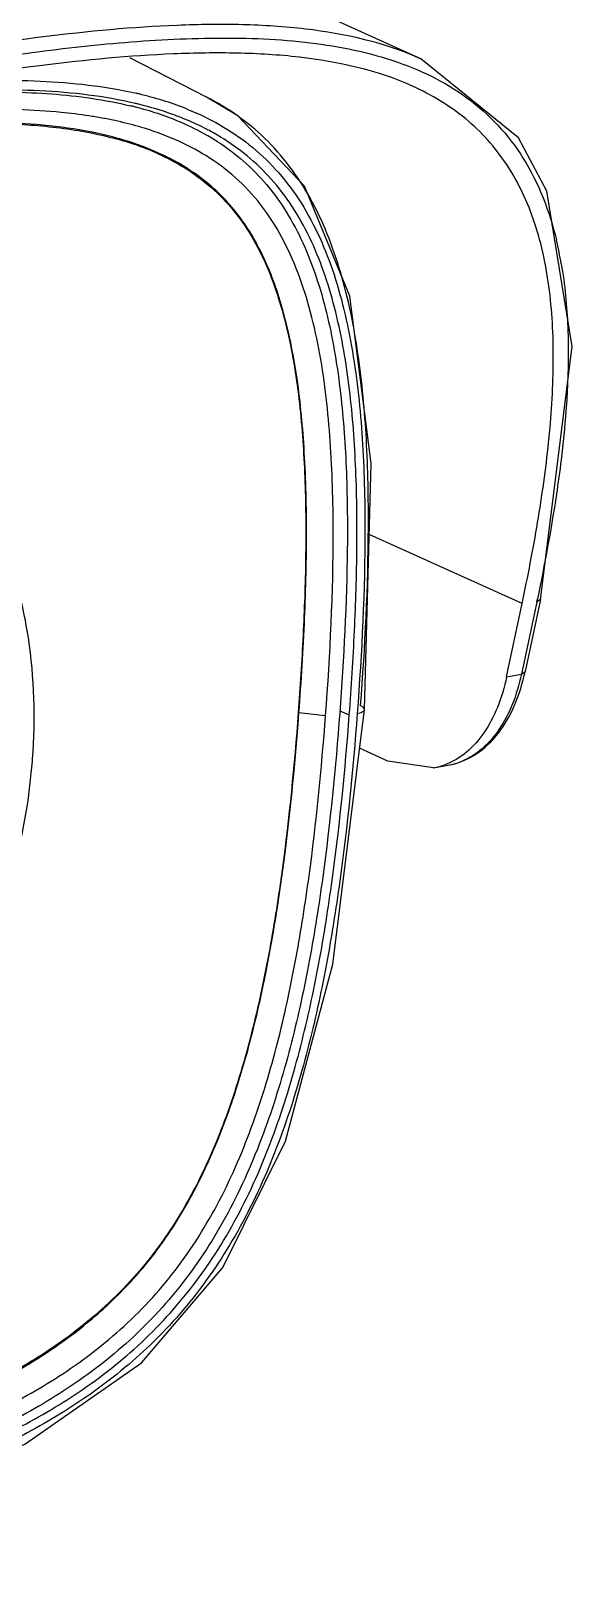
# Model space of a CAD drawing. Header units: millimetres. Extents: x 789 to 15176, y 607 to 3602.
# Drawn here: x 11826 to 12035, y 2585 to 3180 of the extents above; entities that cross this region are included whole.
import ezdxf

# ---------------------------------------------------------------- set-up
doc = ezdxf.new("R2010")
doc.units = ezdxf.units.MM
doc.layers.add('ASSEM_MEMBER_1', color=7, linetype='Continuous')

msp = doc.modelspace()

# ---------------------------------------------------------------- linework, layer by layer
at = {"layer": 'ASSEM_MEMBER_1', "color": 7, "linetype": 'Continuous'}
for p, q in [((11976.83, 3169.16), (11278.19, 3484.69)), ((11894.07, 3154.33), (11864.43, 3169.5)), ((11894.1, 3154.31), (11894.07, 3154.33)), ((11886.98, 3126.6), (11886.86, 3126.67)), ((11886.97, 3126.58), (11886.86, 3126.67)), ((12015.89, 2958.9), (11956.81, 2985.59)), ((12009.9, 2930.65), (12015.89, 2958.9)), ((12021.77, 2960.74), (12015.6, 2931.64)), ((12022.94, 2960.53), (12017.05, 2932.72)), ((12021.69, 2960.72), (12021.5, 2959.45)), ((12022.94, 2960.53), (12021.5, 2959.45)), ((12015.6, 2931.64), (12017.05, 2932.72)), ((12009.9, 2930.65), (12015.6, 2931.64)), ((11929.51, 2916.95), (11929.73, 2916.85)), ((11929.73, 2916.85), (11940.01, 2915.79)), ((11945.51, 2917.54), (11949.16, 2915.96)), ((11964.05, 2898.13), (11953.13, 2903.06)), ((11981.61, 2895.54), (11964.05, 2898.13)), ((11981.61, 2895.53), (11987.21, 2896.51))]:
    msp.add_line(p, q, dxfattribs=at)
for points in [[(12022.94, 2960.53), (12035.22, 3058.17), (12025.49, 3118.1), (12014.5, 3138.66), (11976.8, 3169.17)], [(11954.98, 2918), (11957.55, 3012.96), (11949.32, 3077.48), (11931.89, 3119.97), (11906.12, 3147.08), (11894.09, 3154.32)], [(11659.27, 2585.17), (11759.37, 2608.34), (11823.86, 2634.6), (11868.93, 2665.97), (11900.3, 2702.72), (11924.55, 2751.51), (11942.84, 2819.76), (11954.98, 2918)]]:
    msp.add_lwpolyline(points, dxfattribs=at)
for centre, radius, start, end in [((11832.46, 3006.17), 153.55, 76.75133, 77.04642), ((11833.12, 3008.97), 150.67, 76.17904, 76.75218), ((11836.25, 3021.22), 138.03, 72.25025, 76.2258), ((11841.5, 3037.67), 120.76, 67.96192, 72.24432), ((11821.46, 2968.7), 180.45, 80.57813, 81.32949), ((11823.53, 2981), 167.98, 78.80064, 80.58953), ((11830.42, 3010.08), 145, 75.70477, 76.33558), ((11831.32, 3013.63), 141.34, 75.10906, 75.70455), ((11832.58, 3007.96), 147.9, 76.15954, 76.72461), ((11834.53, 3025.27), 129.26, 71.15908, 75.15927), ((11840.14, 3041.73), 111.88, 66.54752, 71.15323), ((11825.67, 2991.97), 156.8, 77.88112, 78.78952), ((11829.31, 3008.27), 140.1, 74.00022, 77.9355), ((11832.64, 3020.36), 127.56, 73.52265, 73.94196), ((11844.93, 3052.73), 99.87, 60.54021, 66.55584), ((11846.07, 3049.24), 104.42, 63.10124, 67.94408), ((11849.09, 3055.36), 97.59, 61.85088, 63.0562), ((11850.88, 3058.67), 93.83, 58.80639, 61.86193), ((11827.74, 3023.03), 119.4, 71.37221, 74.47183), ((11828.11, 3024.21), 118.53, 71.36924, 74.49437), ((11832.73, 3037.58), 104.02, 65.79141, 71.41797), ((11849.24, 3060.52), 90.98, 57.33555, 60.49443), ((11837.87, 3054.61), 86.75, 57.3626, 64.26026), ((11842.2, 3056.94), 82.44, 57.28837, 59.01588), ((11842.21, 3056.97), 82.78, 57.35103, 59.02593), ((11843.11, 3058.36), 80.76, 56.27251, 57.2855), ((11843.17, 3058.49), 80.98, 56.23989, 57.25021), ((11844.74, 3060.8), 78.18, 50.7035, 56.25383), ((11891.24, 3066.06), 141.82, 9.73432, 13.53916), ((11940.44, 2948.92), 78.3, 346.86402, 348.05774), ((11600.82, 2915.96), 226.69, 355.48522, 355.70312), ((11977.15, 2921.11), 25.96, 279.88102, 291.21301), ((11982.72, 2922.22), 26.1, 279.90688, 292.56675)]:
    msp.add_arc(centre, radius, start, end, dxfattribs=at)
for points, knots in [([(11778.39, 3169.74), (11795.9, 3172.78), (11830.56, 3178.16), (11873.85, 3182.27), (11907.68, 3182.71), (11939.44, 3180.74), (11962.82, 3175.48), (11976.8, 3169.17)], [0, 0, 0, 0, 0.265636, 0.524008, 0.649155, 0.770787, 1, 1, 1, 1]), ([(11780.28, 3164.41), (11793.26, 3166.67), (11819.06, 3170.79), (11857.52, 3175.41), (11895.14, 3177.65), (11931.35, 3176.55), (11960.13, 3171.11), (11980.91, 3162.83), (11994.84, 3154.51), (12006.93, 3143.83), (12020.34, 3126.23), (12026.47, 3110.27), (12029.12, 3099.26)], [0, 0, 0, 0, 0.138544, 0.274587, 0.407015, 0.534363, 0.654796, 0.712423, 0.768696, 0.82448, 0.880975, 1, 1, 1, 1]), ([(11973.62, 3158.53), (11959.91, 3164.73), (11936.93, 3169.77), (11905.76, 3171.6), (11872.53, 3171.1), (11830.03, 3167.01), (11796.01, 3161.72), (11778.82, 3158.73)], [0, 0, 0, 0, 0.229031, 0.350684, 0.475938, 0.734356, 1, 1, 1, 1]), ([(11791.46, 3160.1), (11804.22, 3160.84), (11829.48, 3161.36), (11854.74, 3158.61), (11866.88, 3155.81)], [0, 0, 0, 0, 0.506452, 1, 1, 1, 1]), ([(12015.89, 2958.9), (12018.1, 2969.31), (12022.09, 2989.96), (12026.45, 3020.71), (12028.44, 3050.62), (12027.25, 3079.15), (12021.87, 3105.55), (12011.15, 3128.67), (11994.73, 3146.98), (11980.88, 3155.26), (11973.62, 3158.53)], [0, 0, 0, 0, 0.144308, 0.285163, 0.421099, 0.550399, 0.671461, 0.784233, 0.891965, 1, 1, 1, 1]), ([(11739, 3150.63), (11749.66, 3152.09), (11770.9, 3154.59), (11802.71, 3156.65), (11834.08, 3156.23), (11854.71, 3153.4), (11864.67, 3150.98)], [0, 0, 0, 0, 0.255569, 0.508041, 0.75648, 1, 1, 1, 1]), ([(11866.54, 3151.91), (11860.54, 3153.33), (11848.28, 3155.44), (11823.25, 3157.47), (11804.27, 3157.11), (11791.61, 3156.39)], [0, 0, 0, 0, 0.245712, 0.494446, 1, 1, 1, 1]), ([(11953.54, 2919.47), (11955.26, 2942.36), (11957.03, 2976.62), (11956.16, 3021.99), (11953.16, 3055.09), (11946.77, 3086.67), (11937.24, 3111.07), (11926.38, 3127.85), (11916.88, 3138.6), (11906.07, 3147.5), (11898.16, 3152.24), (11894.1, 3154.31)], [0, 0, 0, 0, 0.26924, 0.40186, 0.53211, 0.658506, 0.778911, 0.836444, 0.892192, 0.946545, 1, 1, 1, 1]), ([(11848.66, 3147.09), (11845.08, 3147.64), (11830.53, 3149.42), (11815.85, 3149.8), (11804.83, 3149.61)], [0, 0, 0, 0, 0.247493, 1, 1, 1, 1]), ([(11885.28, 3146.01), (11883.88, 3146.58), (11878.21, 3148.75), (11872.38, 3150.48), (11867.96, 3151.57)], [0, 0, 0, 0, 0.249434, 1, 1, 1, 1]), ([(11886.81, 3149.61), (11891.04, 3147.9), (11899.32, 3143.94), (11910.81, 3136.22), (11921.11, 3126.6), (11933.08, 3111.05), (11941.59, 3092.4), (11947.32, 3072.27), (11951.68, 3050.55), (11954.62, 3022.24), (11955.8, 2975.55), (11954, 2940.18), (11952.22, 2916.49)], [0, 0, 0, 0, 0.052919, 0.106048, 0.160062, 0.215629, 0.332892, 0.394809, 0.458433, 0.589593, 0.724393, 1, 1, 1, 1]), ([(11859.79, 3138.43), (11854.18, 3139.99), (11842.25, 3142.44), (11816.22, 3145.11), (11795.83, 3144.78), (11781.86, 3143.96)], [0, 0, 0, 0, 0.222842, 0.46459, 1, 1, 1, 1]), ([(11814.73, 3144.17), (11822.36, 3143.93), (11837.5, 3142.87), (11852.46, 3140.09), (11859.7, 3138.07)], [0, 0, 0, 0, 0.503918, 1, 1, 1, 1]), ([(11940.01, 2915.79), (11941.78, 2939.41), (11943.59, 2974.69), (11942.3, 3021.27), (11939.2, 3049.53), (11934.5, 3071.16), (11928.28, 3091.05), (11918.86, 3109.24), (11905.53, 3123.53), (11890.56, 3134.66), (11877.61, 3140.08), (11868.82, 3142.68)], [0, 0, 0, 0, 0.275428, 0.410317, 0.541685, 0.60539, 0.667289, 0.784062, 0.839368, 0.893336, 1, 1, 1, 1]), ([(11875.56, 3132.77), (11874.79, 3133.12), (11871.65, 3134.49), (11868.43, 3135.7), (11865.97, 3136.53)], [0, 0, 0, 0, 0.245507, 1, 1, 1, 1]), ([(11898.34, 3137.11), (11901.83, 3134.87), (11908.57, 3129.83), (11917.51, 3120.7), (11925.2, 3110.05), (11933.74, 3093.8), (11941.14, 3070.96), (11946.05, 3041.74), (11948.27, 3011.25), (11948.73, 2969.43), (11947.05, 2937.86), (11945.46, 2916.74)], [0, 0, 0, 0, 0.052877, 0.106833, 0.162384, 0.219886, 0.340326, 0.466709, 0.597032, 0.729871, 1, 1, 1, 1]), ([(11949.16, 2915.96), (11949.97, 2926.76), (11951.34, 2948.3), (11952.34, 2980.47), (11951.93, 3012.22), (11949.54, 3043.22), (11945.13, 3068.24), (11939.49, 3087.09), (11934.13, 3100.22), (11927.44, 3112.22), (11919.39, 3122.82), (11910.06, 3131.83), (11903.08, 3136.75), (11899.48, 3138.93)], [0, 0, 0, 0, 0.135926, 0.270674, 0.403701, 0.534116, 0.66042, 0.721452, 0.780691, 0.837955, 0.893319, 0.947148, 1, 1, 1, 1]), ([(11884.81, 3127.95), (11884.07, 3128.39), (11881.06, 3130.13), (11877.95, 3131.69), (11875.56, 3132.77)], [0, 0, 0, 0, 0.246265, 1, 1, 1, 1]), ([(11887.95, 3125.53), (11891.19, 3123.36), (11897.43, 3118.5), (11905.63, 3109.65), (11912.51, 3099.31), (11918.07, 3087.75), (11922.48, 3075.27), (11927.05, 3057.54), (11930.52, 3034.24), (11932.32, 3005.54), (11932.49, 2976.23), (11931.46, 2946.59), (11930.19, 2926.75), (11929.44, 2916.8)], [0, 0, 0, 0, 0.052771, 0.106758, 0.162543, 0.220365, 0.280107, 0.341505, 0.468119, 0.598334, 0.730838, 0.864883, 1, 1, 1, 1]), ([(11929.73, 2916.85), (11930.64, 2929), (11932.09, 2952.56), (11932.93, 2986.68), (11932.09, 3018.08), (11929.36, 3046.26), (11924.44, 3070.79), (11917.22, 3091.53), (11907.44, 3108.56), (11898.85, 3117.54), (11894.26, 3121.31)], [0, 0, 0, 0, 0.170668, 0.330679, 0.47803, 0.61054, 0.726809, 0.827901, 0.916808, 1, 1, 1, 1]), ([(12031.02, 3090.04), (12032.42, 3081.94), (12033.99, 3065.12), (12033.7, 3048.25), (12033.22, 3039.64)], [0, 0, 0, 0, 0.48763, 1, 1, 1, 1]), ([(11826.88, 2898.98), (11828.04, 2914.52), (11827.42, 2937.74), (11821.11, 2967.2), (11813.95, 2987.32), (11804.39, 3005.48), (11792.58, 3021.36), (11778.72, 3034.66), (11768.21, 3041.69), (11762.74, 3044.67)], [0, 0, 0, 0, 0.278324, 0.410283, 0.536943, 0.658471, 0.775448, 0.888848, 1, 1, 1, 1]), ([(12033.22, 3039.64), (12033.11, 3037.55), (12032.56, 3029.09), (12031.7, 3020.66), (12030.93, 3014.32)], [0, 0, 0, 0, 0.247022, 1, 1, 1, 1]), ([(12030.93, 3014.32), (12030.39, 3009.9), (12027.92, 2991.94), (12024.59, 2974.11), (12021.77, 2960.74)], [0, 0, 0, 0, 0.246057, 1, 1, 1, 1]), ([(12009.91, 2930.68), (12009.05, 2926.64), (12006.84, 2919.07), (12001.67, 2909.08), (11994.95, 2901.4), (11989.39, 2898.01), (11986.55, 2896.91)], [0, 0, 0, 0, 0.290156, 0.551457, 0.785513, 1, 1, 1, 1]), ([(11987.2, 2896.51), (11990.72, 2897.12), (11997.76, 2899.82), (12006.42, 2907.62), (12012.94, 2918.37), (12015.65, 2926.69), (12016.69, 2931.13)], [0, 0, 0, 0, 0.223132, 0.457902, 0.715095, 1, 1, 1, 1]), ([(12015.6, 2931.64), (12014.76, 2927.67), (12012.57, 2920.22), (12007.5, 2910.36), (12000.94, 2902.72), (11995.52, 2899.27), (11992.73, 2898.11)], [0, 0, 0, 0, 0.28938, 0.550659, 0.78518, 1, 1, 1, 1]), ([(11657.17, 2612.48), (11677.61, 2616.03), (11717.11, 2623.9), (11764.73, 2637.46), (11799.37, 2651.42), (11822.57, 2663.26), (11843.17, 2676.93), (11861.09, 2692.55), (11876.4, 2710.47), (11889.27, 2731.18), (11900.1, 2754.98), (11909.14, 2782.05), (11916.44, 2812.24), (11924.36, 2857.37), (11927.91, 2892.67), (11929.73, 2916.85)], [0, 0, 0, 0, 0.135017, 0.261963, 0.321501, 0.377898, 0.431135, 0.482048, 0.532087, 0.583946, 0.640206, 0.70192, 0.769431, 0.842169, 1, 1, 1, 1]), ([(11929.44, 2916.8), (11927.92, 2896.55), (11924.97, 2866.07), (11918.68, 2825.57), (11912.3, 2795.05), (11903.55, 2764.79), (11891.53, 2735.51), (11875.28, 2708.66), (11854.56, 2686.27), (11831.22, 2668.72), (11806.73, 2655.18), (11781.87, 2644.49), (11756.91, 2635.83), (11731.93, 2628.65), (11698.82, 2620.58), (11673.84, 2615.72), (11657.2, 2612.83)], [0, 0, 0, 0, 0.132355, 0.199347, 0.26702, 0.335431, 0.404332, 0.472695, 0.538778, 0.601798, 0.662183, 0.720699, 0.777934, 0.834266, 0.889953, 1, 1, 1, 1]), ([(11945.46, 2916.74), (11943.87, 2895.56), (11940.76, 2863.7), (11934.07, 2821.35), (11927.23, 2789.45), (11917.87, 2757.86), (11907.16, 2732.38), (11896.43, 2713.11), (11884.29, 2695.2), (11866.64, 2675.53), (11842.47, 2656.66), (11817, 2641.98), (11791.04, 2630.44), (11756.52, 2618.16), (11713.1, 2606.68), (11678.1, 2599.85), (11660.7, 2596.82)], [0, 0, 0, 0, 0.132166, 0.199088, 0.266707, 0.335058, 0.403859, 0.438184, 0.472186, 0.538372, 0.601627, 0.662234, 0.72088, 0.778162, 0.890107, 1, 1, 1, 1]), ([(11661.2, 2603.45), (11678.24, 2606.41), (11712.5, 2613.1), (11755.03, 2624.24), (11788.85, 2636.14), (11814.28, 2647.27), (11839.29, 2661.41), (11863.06, 2679.65), (11884.11, 2702.77), (11900.8, 2730.24), (11913.22, 2760.18), (11922.3, 2791.13), (11928.92, 2822.38), (11935.42, 2863.85), (11938.45, 2895.05), (11940.01, 2915.79)], [0, 0, 0, 0, 0.109969, 0.22194, 0.279202, 0.337788, 0.398295, 0.461446, 0.527589, 0.595903, 0.664753, 0.733137, 0.800784, 0.86774, 1, 1, 1, 1]), ([(11952.22, 2916.49), (11950.59, 2894.86), (11947.4, 2862.32), (11940.51, 2819.13), (11933.47, 2786.68), (11923.84, 2754.66), (11910.8, 2723.82), (11893.53, 2695.56), (11872.12, 2671.41), (11847.81, 2652.06), (11822.06, 2636.9), (11795.68, 2624.96), (11760.49, 2612.25), (11716.13, 2600.44), (11680.36, 2593.43), (11662.57, 2590.34)], [0, 0, 0, 0, 0.132681, 0.199766, 0.26743, 0.335631, 0.404014, 0.471646, 0.53729, 0.600293, 0.660889, 0.719652, 0.777125, 0.889551, 1, 1, 1, 1]), ([(11662.85, 2594.06), (11680.34, 2597.1), (11715.53, 2603.98), (11759.19, 2615.53), (11793.89, 2627.93), (11819.98, 2639.57), (11845.58, 2654.39), (11869.85, 2673.43), (11891.28, 2697.37), (11908.47, 2725.55), (11921.35, 2756.23), (11930.8, 2787.98), (11937.69, 2820.05), (11944.43, 2862.63), (11947.56, 2894.67), (11949.16, 2915.96)], [0, 0, 0, 0, 0.109883, 0.221828, 0.279122, 0.337789, 0.398427, 0.461711, 0.527911, 0.596169, 0.664961, 0.733311, 0.800929, 0.867847, 1, 1, 1, 1]), ([(11952.22, 2916.49), (11952.58, 2916.55), (11953.25, 2916.71), (11954.24, 2917.05), (11954.95, 2917.59), (11954.98, 2918)], [0, 0, 0, 0, 0.335772, 0.623963, 1, 1, 1, 1]), ([(11954.98, 2918), (11955, 2918.28), (11954.69, 2918.75), (11954.13, 2919.17), (11953.75, 2919.37), (11953.54, 2919.47)], [0, 0, 0, 0, 0.401711, 0.678271, 1, 1, 1, 1]), ([(11716.03, 2710.64), (11731.29, 2719.86), (11760.06, 2743.55), (11793.93, 2788.83), (11817.57, 2841.38), (11825.32, 2879.25), (11826.81, 2898.12)], [0, 0, 0, 0, 0.237688, 0.490086, 0.747766, 1, 1, 1, 1])]:
    msp.add_open_spline(points, degree=3, knots=knots, dxfattribs=at)
msp.add_open_spline([(11875.39, 3132.45), (11878.56, 3131.02), (11881.66, 3129.41), (11884.64, 3127.62)], degree=3, dxfattribs=at)

doc.saveas('drawing.dxf')
